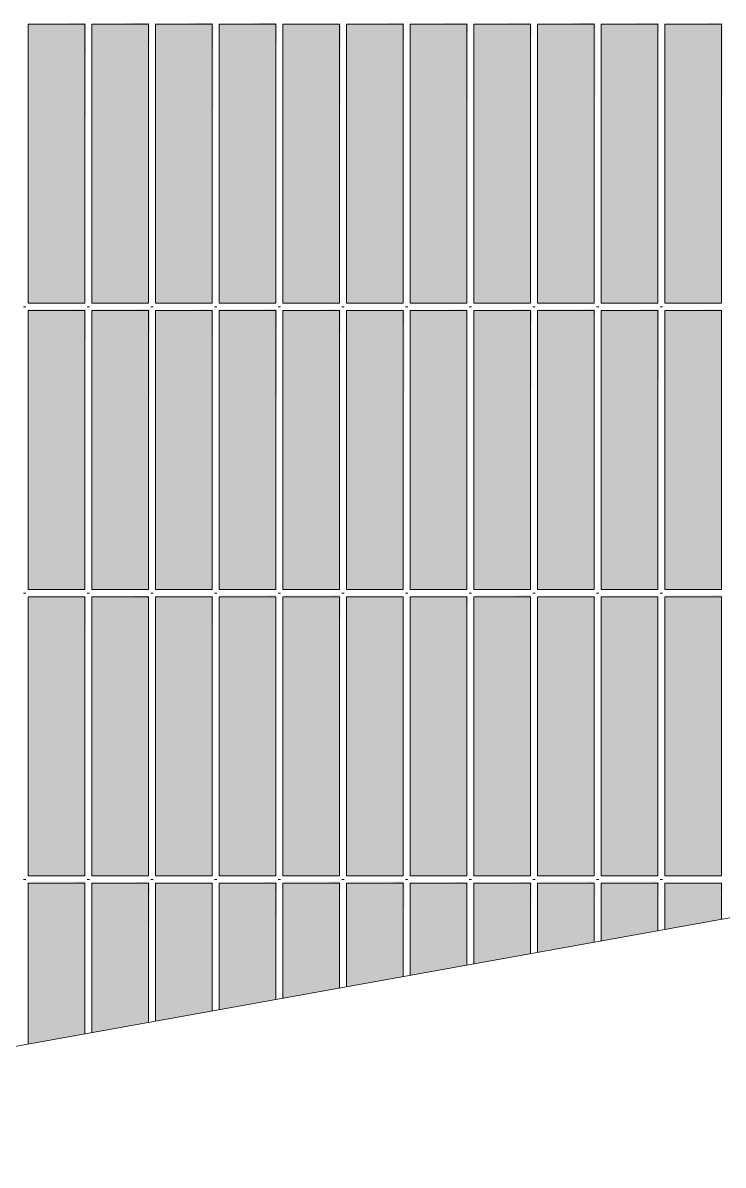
# Model space of a CAD drawing. Header units: metres. Extents: x -14 to 130, y -38 to 4.
# Drawn here: x 111.065 to 111.554, y -31.193 to -30.395 of the extents above; entities that cross this region are included whole.
import ezdxf

# ---------------------------------------------------------------- set-up
doc = ezdxf.new("R2010")
doc.units = ezdxf.units.M
doc.header["$MEASUREMENT"] = 0
for name, color, linetype in [('A-Ost_Ansicht Ost PP_2_110 Wand Aussen', 7, 'Continuous'), ('A-Ost_Ansicht Ost PP_2_140 Brüstung', 7, 'Continuous'), ('A-Ost_Ansicht Ost PP_2_717 Außen Ausstattung', 7, 'Continuous')]:
    doc.layers.add(name, color=color, linetype=linetype)

msp = doc.modelspace()

# ---------------------------------------------------------------- hatches: boundary and pattern name
at = {"layer": 'A-Ost_Ansicht Ost PP_2_140 Brüstung', "linetype": 'Continuous', "lineweight": 0, "true_color": 0x000000}
for points in [[(111.06873, -30.39623), (111.06873, -30.59123), (111.10819, -30.59123), (111.10819, -30.39623)], [(111.11319, -30.39623), (111.11319, -30.59123), (111.15266, -30.59123), (111.15266, -30.39623)], [(111.15766, -30.59123), (111.19712, -30.59123), (111.19712, -30.39623), (111.15766, -30.39623)], [(111.20212, -30.59123), (111.24159, -30.59123), (111.24159, -30.39623), (111.20212, -30.39623)], [(111.24659, -30.59123), (111.28605, -30.59123), (111.28605, -30.39623), (111.24659, -30.39623)], [(111.33052, -30.39623), (111.29105, -30.39623), (111.29105, -30.59123), (111.33052, -30.59123)], [(111.33552, -30.59123), (111.37498, -30.59123), (111.37498, -30.39623), (111.33552, -30.39623)], [(111.41944, -30.39623), (111.37998, -30.39623), (111.37998, -30.59123), (111.41944, -30.59123)], [(111.46391, -30.39623), (111.42444, -30.39623), (111.42444, -30.59123), (111.46391, -30.59123)], [(111.46891, -30.39623), (111.46891, -30.59123), (111.50837, -30.59123), (111.50837, -30.39623)], [(111.51337, -30.59123), (111.55284, -30.59123), (111.55284, -30.39623), (111.51337, -30.39623)], [(111.06873, -30.59623), (111.06873, -30.79123), (111.10819, -30.79123), (111.10819, -30.59623)], [(111.11319, -30.59623), (111.11319, -30.79123), (111.15266, -30.79123), (111.15266, -30.59623)], [(111.15766, -30.79123), (111.19712, -30.79123), (111.19712, -30.59623), (111.15766, -30.59623)], [(111.24159, -30.59623), (111.20212, -30.59623), (111.20212, -30.79123), (111.24159, -30.79123)], [(111.28605, -30.59623), (111.24659, -30.59623), (111.24659, -30.79123), (111.28605, -30.79123)], [(111.29105, -30.59623), (111.29105, -30.79123), (111.33052, -30.79123), (111.33052, -30.59623)], [(111.33552, -30.79123), (111.37498, -30.79123), (111.37498, -30.59623), (111.33552, -30.59623)], [(111.37998, -30.79123), (111.41944, -30.79123), (111.41944, -30.59623), (111.37998, -30.59623)], [(111.42444, -30.79123), (111.46391, -30.79123), (111.46391, -30.59623), (111.42444, -30.59623)], [(111.46891, -30.79123), (111.50837, -30.79123), (111.50837, -30.59623), (111.46891, -30.59623)], [(111.55284, -30.59623), (111.51337, -30.59623), (111.51337, -30.79123), (111.55284, -30.79123)], [(111.10819, -30.79623), (111.06873, -30.79623), (111.06873, -30.99123), (111.10819, -30.99123)], [(111.11319, -30.99123), (111.15266, -30.99123), (111.15266, -30.79623), (111.11319, -30.79623)], [(111.15766, -30.79623), (111.15766, -30.99123), (111.19712, -30.99123), (111.19712, -30.79623)], [(111.20212, -30.79623), (111.20212, -30.99123), (111.24159, -30.99123), (111.24159, -30.79623)], [(111.24659, -30.99123), (111.28605, -30.99123), (111.28605, -30.79623), (111.24659, -30.79623)], [(111.29105, -30.99123), (111.33052, -30.99123), (111.33052, -30.79623), (111.29105, -30.79623)], [(111.37498, -30.79623), (111.33552, -30.79623), (111.33552, -30.99123), (111.37498, -30.99123)], [(111.37998, -30.99123), (111.41944, -30.99123), (111.41944, -30.79623), (111.37998, -30.79623)], [(111.46391, -30.79623), (111.42444, -30.79623), (111.42444, -30.99123), (111.46391, -30.99123)], [(111.46891, -30.79623), (111.46891, -30.99123), (111.50837, -30.99123), (111.50837, -30.79623)], [(111.51337, -30.79623), (111.51337, -30.99123), (111.55284, -30.99123), (111.55284, -30.79623)], [(111.06873, -31.10867), (111.10819, -31.10157), (111.10819, -30.99623), (111.06873, -30.99623)], [(111.11319, -30.99623), (111.11319, -31.10067), (111.15266, -31.09357), (111.15266, -30.99623)], [(111.15766, -31.09267), (111.19712, -31.08556), (111.19712, -30.99623), (111.15766, -30.99623)], [(111.20212, -31.08466), (111.24159, -31.07756), (111.24159, -30.99623), (111.20212, -30.99623)], [(111.28605, -30.99623), (111.24659, -30.99623), (111.24659, -31.07666), (111.28605, -31.06955)], [(111.29105, -31.06865), (111.33052, -31.06155), (111.33052, -30.99623), (111.29105, -30.99623)], [(111.33552, -31.06065), (111.37498, -31.05355), (111.37498, -30.99623), (111.33552, -30.99623)], [(111.41944, -30.99623), (111.37998, -30.99623), (111.37998, -31.05265), (111.41944, -31.04554)], [(111.42444, -31.04464), (111.46391, -31.03754), (111.46391, -30.99623), (111.42444, -30.99623)], [(111.46891, -31.03664), (111.50837, -31.02954), (111.50837, -30.99623), (111.46891, -30.99623)], [(111.55284, -30.99623), (111.51337, -30.99623), (111.51337, -31.02864), (111.55284, -31.02153)]]:
    msp.add_hatch(color=18, dxfattribs=at).paths.add_polyline_path(points)
at = {"layer": 'A-Ost_Ansicht Ost PP_2_717 Außen Ausstattung', "linetype": 'Continuous', "lineweight": 0, "true_color": 0x000000}
for points in [[(111.10909, -30.39534), (111.06784, -30.39534), (111.10878, -30.39564)], [(111.06814, -30.39564), (111.10853, -30.39589)], [(111.10853, -30.39589), (111.06839, -30.39589), (111.10834, -30.39608)], [(111.10834, -30.39608), (111.06858, -30.39608), (111.10823, -30.39619)], [(111.10834, -30.39608), (111.10823, -30.59127)], [(111.10834, -30.39608), (111.10834, -30.59138), (111.10853, -30.39589)], [(111.10853, -30.39589), (111.10853, -30.59156), (111.10878, -30.39564)], [(111.10878, -30.39564), (111.10878, -30.59181), (111.10909, -30.39534)], [(111.15355, -30.39534), (111.1123, -30.39534), (111.15324, -30.39564)], [(111.15324, -30.39564), (111.11261, -30.39564), (111.15299, -30.39589)], [(111.15299, -30.39589), (111.11286, -30.39589), (111.15281, -30.39608)], [(111.11304, -30.39608), (111.1527, -30.39619)], [(111.1527, -30.39619), (111.1527, -30.59127), (111.15281, -30.39608)], [(111.15281, -30.39608), (111.15281, -30.59138), (111.15299, -30.39589)], [(111.15299, -30.39589), (111.15299, -30.59156), (111.15324, -30.39564)], [(111.15355, -30.39534), (111.15324, -30.59181)], [(111.19801, -30.39534), (111.15676, -30.39534), (111.19771, -30.39564)], [(111.19771, -30.39564), (111.15707, -30.39564), (111.19746, -30.39589)], [(111.15732, -30.39589), (111.19727, -30.39608)], [(111.19727, -30.39608), (111.15751, -30.39608), (111.19716, -30.39619)], [(111.19727, -30.39608), (111.19716, -30.59127)], [(111.19727, -30.39608), (111.19727, -30.59138), (111.19746, -30.39589)], [(111.19746, -30.39589), (111.19746, -30.59156), (111.19771, -30.39564)], [(111.19771, -30.39564), (111.19771, -30.59181), (111.19801, -30.39534)], [(111.24248, -30.39534), (111.20123, -30.39534), (111.24217, -30.39564)], [(111.24217, -30.39564), (111.20154, -30.39564), (111.24192, -30.39589)], [(111.24192, -30.39589), (111.20179, -30.39589), (111.24174, -30.39608)], [(111.20197, -30.39608), (111.24163, -30.39619)], [(111.24163, -30.39619), (111.24163, -30.59127), (111.24174, -30.39608)], [(111.24174, -30.39608), (111.24174, -30.59138), (111.24192, -30.39589)], [(111.24192, -30.39589), (111.24192, -30.59156), (111.24217, -30.39564)], [(111.24248, -30.39534), (111.24217, -30.59181)], [(111.24569, -30.39534), (111.28664, -30.39564)], [(111.246, -30.39564), (111.28639, -30.39589)], [(111.24625, -30.39589), (111.2862, -30.39608)], [(111.24644, -30.39608), (111.28609, -30.39619)], [(111.2862, -30.39608), (111.28609, -30.59127)], [(111.2862, -30.39608), (111.2862, -30.59138), (111.28639, -30.39589)], [(111.28639, -30.39589), (111.28639, -30.59156), (111.28664, -30.39564)], [(111.28664, -30.39564), (111.28664, -30.59181), (111.28694, -30.39534)], [(111.33141, -30.39534), (111.29016, -30.39534), (111.3311, -30.39564)], [(111.29047, -30.39564), (111.33085, -30.39589)], [(111.33085, -30.39589), (111.29072, -30.39589), (111.33067, -30.39608)], [(111.2909, -30.39608), (111.33055, -30.39619)], [(111.33055, -30.39619), (111.33055, -30.59127), (111.33067, -30.39608)], [(111.33067, -30.39608), (111.33067, -30.59138), (111.33085, -30.39589)], [(111.33085, -30.39589), (111.33085, -30.59156), (111.3311, -30.39564)], [(111.33141, -30.39534), (111.3311, -30.59181)], [(111.33462, -30.39534), (111.37556, -30.39564)], [(111.37556, -30.39564), (111.33493, -30.39564), (111.37531, -30.39589)], [(111.33518, -30.39589), (111.37513, -30.39608)], [(111.33536, -30.39608), (111.37502, -30.39619)], [(111.37513, -30.39608), (111.37502, -30.59127)], [(111.37513, -30.39608), (111.37513, -30.59138), (111.37531, -30.39589)], [(111.37531, -30.39589), (111.37531, -30.59156), (111.37556, -30.39564)], [(111.37556, -30.39564), (111.37556, -30.59181), (111.37587, -30.39534)], [(111.37909, -30.39534), (111.42003, -30.39564)], [(111.42003, -30.39564), (111.37939, -30.39564), (111.41978, -30.39589)], [(111.41978, -30.39589), (111.37964, -30.39589), (111.41959, -30.39608)], [(111.41959, -30.39608), (111.37983, -30.39608), (111.41948, -30.39619)], [(111.41948, -30.39619), (111.41948, -30.59127), (111.41959, -30.39608)], [(111.41959, -30.39608), (111.41959, -30.59138), (111.41978, -30.39589)], [(111.41978, -30.39589), (111.41978, -30.59156), (111.42003, -30.39564)], [(111.42034, -30.39534), (111.42003, -30.59181)], [(111.4648, -30.39534), (111.42355, -30.39534), (111.46449, -30.39564)], [(111.46449, -30.39564), (111.42386, -30.39564), (111.46424, -30.39589)], [(111.46424, -30.39589), (111.42411, -30.39589), (111.46406, -30.39608)], [(111.42429, -30.39608), (111.46395, -30.39619)], [(111.46406, -30.39608), (111.46395, -30.59127)], [(111.46406, -30.39608), (111.46406, -30.59138), (111.46424, -30.39589)], [(111.46424, -30.39589), (111.46424, -30.59156), (111.46449, -30.39564)], [(111.46449, -30.39564), (111.46449, -30.59181), (111.4648, -30.39534)], [(111.46801, -30.39534), (111.50896, -30.39564)], [(111.50896, -30.39564), (111.46832, -30.39564), (111.50871, -30.39589)], [(111.46857, -30.39589), (111.50852, -30.39608)], [(111.50852, -30.39608), (111.46876, -30.39608), (111.50841, -30.39619)], [(111.50841, -30.39619), (111.50841, -30.59127), (111.50852, -30.39608)], [(111.50852, -30.39608), (111.50852, -30.59138), (111.50871, -30.39589)], [(111.50871, -30.39589), (111.50871, -30.59156), (111.50896, -30.39564)], [(111.50926, -30.39534), (111.50896, -30.59181)], [(111.55373, -30.39534), (111.51248, -30.39534), (111.55342, -30.39564)], [(111.51279, -30.39564), (111.55317, -30.39589)], [(111.51304, -30.39589), (111.55299, -30.39608)], [(111.55299, -30.39608), (111.51322, -30.39608), (111.55288, -30.39619)], [(111.55299, -30.39608), (111.55288, -30.59127)], [(111.55299, -30.39608), (111.55299, -30.59138), (111.55317, -30.39589)], [(111.55317, -30.39589), (111.55317, -30.59156), (111.55342, -30.39564)], [(111.55342, -30.39564), (111.55342, -30.59181), (111.55373, -30.39534)], [(111.10909, -30.59534), (111.06784, -30.59534), (111.10878, -30.59564)], [(111.06814, -30.59564), (111.10853, -30.59589)], [(111.06839, -30.59589), (111.10834, -30.59608)], [(111.10834, -30.59608), (111.06858, -30.59608), (111.10823, -30.59619)], [(111.10823, -30.59619), (111.10823, -30.79127), (111.10834, -30.59608)], [(111.10834, -30.59608), (111.10834, -30.79138), (111.10853, -30.59589)], [(111.10853, -30.59589), (111.10853, -30.79156), (111.10878, -30.59564)], [(111.10909, -30.59534), (111.10878, -30.79181)], [(111.15355, -30.59534), (111.1123, -30.59534), (111.15324, -30.59564)], [(111.11261, -30.59564), (111.15299, -30.59589)], [(111.15299, -30.59589), (111.11286, -30.59589), (111.15281, -30.59608)], [(111.15281, -30.59608), (111.11304, -30.59608), (111.1527, -30.59619)], [(111.15281, -30.59608), (111.1527, -30.79127)], [(111.15281, -30.59608), (111.15281, -30.79138), (111.15299, -30.59589)], [(111.15299, -30.59589), (111.15299, -30.79156), (111.15324, -30.59564)], [(111.15324, -30.59564), (111.15324, -30.79181), (111.15355, -30.59534)], [(111.15676, -30.59534), (111.19771, -30.59564)], [(111.19771, -30.59564), (111.15707, -30.59564), (111.19746, -30.59589)], [(111.19746, -30.59589), (111.15732, -30.59589), (111.19727, -30.59608)], [(111.19727, -30.59608), (111.15751, -30.59608), (111.19716, -30.59619)], [(111.19716, -30.59619), (111.19716, -30.79127), (111.19727, -30.59608)], [(111.19727, -30.59608), (111.19727, -30.79138), (111.19746, -30.59589)], [(111.19746, -30.59589), (111.19746, -30.79156), (111.19771, -30.59564)], [(111.19801, -30.59534), (111.19771, -30.79181)], [(111.24248, -30.59534), (111.20123, -30.59534), (111.24217, -30.59564)], [(111.20154, -30.59564), (111.24192, -30.59589)], [(111.20179, -30.59589), (111.24174, -30.59608)], [(111.20197, -30.59608), (111.24163, -30.59619)], [(111.24174, -30.59608), (111.24163, -30.79127)], [(111.24174, -30.59608), (111.24174, -30.79138), (111.24192, -30.59589)], [(111.24192, -30.59589), (111.24192, -30.79156), (111.24217, -30.59564)], [(111.24217, -30.59564), (111.24217, -30.79181), (111.24248, -30.59534)], [(111.24569, -30.59534), (111.28664, -30.59564)], [(111.28664, -30.59564), (111.246, -30.59564), (111.28639, -30.59589)], [(111.28639, -30.59589), (111.24625, -30.59589), (111.2862, -30.59608)], [(111.24644, -30.59608), (111.28609, -30.59619)], [(111.28609, -30.59619), (111.28609, -30.79127), (111.2862, -30.59608)], [(111.2862, -30.59608), (111.2862, -30.79138), (111.28639, -30.59589)], [(111.28639, -30.59589), (111.28639, -30.79156), (111.28664, -30.59564)], [(111.28694, -30.59534), (111.28664, -30.79181)], [(111.29016, -30.59534), (111.3311, -30.59564)], [(111.29047, -30.59564), (111.33085, -30.59589)], [(111.33085, -30.59589), (111.29072, -30.59589), (111.33067, -30.59608)], [(111.33067, -30.59608), (111.2909, -30.59608), (111.33055, -30.59619)], [(111.33067, -30.59608), (111.33055, -30.79127)], [(111.33067, -30.59608), (111.33067, -30.79138), (111.33085, -30.59589)], [(111.33085, -30.59589), (111.33085, -30.79156), (111.3311, -30.59564)], [(111.3311, -30.59564), (111.3311, -30.79181), (111.33141, -30.59534)], [(111.33462, -30.59534), (111.37556, -30.59564)], [(111.37556, -30.59564), (111.33493, -30.59564), (111.37531, -30.59589)], [(111.33518, -30.59589), (111.37513, -30.59608)], [(111.33536, -30.59608), (111.37502, -30.59619)], [(111.37502, -30.59619), (111.37502, -30.79127), (111.37513, -30.59608)], [(111.37513, -30.59608), (111.37513, -30.79138), (111.37531, -30.59589)], [(111.37531, -30.59589), (111.37531, -30.79156), (111.37556, -30.59564)], [(111.37587, -30.59534), (111.37556, -30.79181)], [(111.37909, -30.59534), (111.42003, -30.59564)], [(111.42003, -30.59564), (111.37939, -30.59564), (111.41978, -30.59589)], [(111.41978, -30.59589), (111.37964, -30.59589), (111.41959, -30.59608)], [(111.37983, -30.59608), (111.41948, -30.59619)], [(111.41959, -30.59608), (111.41948, -30.79127)], [(111.41959, -30.59608), (111.41959, -30.79138), (111.41978, -30.59589)], [(111.41978, -30.59589), (111.41978, -30.79156), (111.42003, -30.59564)], [(111.42003, -30.59564), (111.42003, -30.79181), (111.42034, -30.59534)], [(111.4648, -30.59534), (111.42355, -30.59534), (111.46449, -30.59564)], [(111.42386, -30.59564), (111.46424, -30.59589)], [(111.42411, -30.59589), (111.46406, -30.59608)], [(111.46406, -30.59608), (111.42429, -30.59608), (111.46395, -30.59619)], [(111.46395, -30.59619), (111.46395, -30.79127), (111.46406, -30.59608)], [(111.46406, -30.59608), (111.46406, -30.79138), (111.46424, -30.59589)], [(111.46424, -30.59589), (111.46424, -30.79156), (111.46449, -30.59564)], [(111.4648, -30.59534), (111.46449, -30.79181)], [(111.46801, -30.59534), (111.50896, -30.59564)], [(111.50896, -30.59564), (111.46832, -30.59564), (111.50871, -30.59589)], [(111.50871, -30.59589), (111.46857, -30.59589), (111.50852, -30.59608)], [(111.50852, -30.59608), (111.46876, -30.59608), (111.50841, -30.59619)], [(111.50852, -30.59608), (111.50841, -30.79127)], [(111.50852, -30.59608), (111.50852, -30.79138), (111.50871, -30.59589)], [(111.50871, -30.59589), (111.50871, -30.79156), (111.50896, -30.59564)], [(111.50896, -30.59564), (111.50896, -30.79181), (111.50926, -30.59534)], [(111.51248, -30.59534), (111.55342, -30.59564)], [(111.55342, -30.59564), (111.51279, -30.59564), (111.55317, -30.59589)], [(111.51304, -30.59589), (111.55299, -30.59608)], [(111.51322, -30.59608), (111.55288, -30.59619)], [(111.55288, -30.59619), (111.55288, -30.79127), (111.55299, -30.59608)], [(111.55299, -30.59608), (111.55299, -30.79138), (111.55317, -30.59589)], [(111.55317, -30.59589), (111.55317, -30.79156), (111.55342, -30.59564)], [(111.55373, -30.59534), (111.55342, -30.79181)], [(111.06784, -30.79534), (111.10878, -30.79564)], [(111.06814, -30.79564), (111.10853, -30.79589)], [(111.10853, -30.79589), (111.06839, -30.79589), (111.10834, -30.79608)], [(111.06858, -30.79608), (111.10823, -30.79619)], [(111.10834, -30.79608), (111.10823, -30.99127)], [(111.10834, -30.79608), (111.10834, -30.99138), (111.10853, -30.79589)], [(111.10853, -30.79589), (111.10853, -30.99156), (111.10878, -30.79564)], [(111.10878, -30.99181), (111.10909, -30.79534)], [(111.1123, -30.79534), (111.15324, -30.79564)], [(111.15324, -30.79564), (111.11261, -30.79564), (111.15299, -30.79589)], [(111.15299, -30.79589), (111.11286, -30.79589), (111.15281, -30.79608)], [(111.11304, -30.79608), (111.1527, -30.79619)], [(111.1527, -30.79619), (111.1527, -30.99127), (111.15281, -30.79608)], [(111.15281, -30.79608), (111.15281, -30.99138), (111.15299, -30.79589)], [(111.15324, -30.79564), (111.15299, -30.99156)], [(111.15355, -30.79534), (111.15324, -30.99181)], [(111.15676, -30.79534), (111.19771, -30.79564)], [(111.15707, -30.79564), (111.19746, -30.79589)], [(111.19746, -30.79589), (111.15732, -30.79589), (111.19727, -30.79608)], [(111.15751, -30.79608), (111.19716, -30.79619)], [(111.19727, -30.79608), (111.19716, -30.99127)], [(111.19727, -30.79608), (111.19727, -30.99138), (111.19746, -30.79589)], [(111.19746, -30.79589), (111.19746, -30.99156), (111.19771, -30.79564)], [(111.19771, -30.99181), (111.19801, -30.79534)], [(111.24248, -30.79534), (111.20123, -30.79534), (111.24217, -30.79564)], [(111.20154, -30.79564), (111.24192, -30.79589)], [(111.24192, -30.79589), (111.20179, -30.79589), (111.24174, -30.79608)], [(111.24174, -30.79608), (111.20197, -30.79608), (111.24163, -30.79619)], [(111.24163, -30.79619), (111.24163, -30.99127), (111.24174, -30.79608)], [(111.24174, -30.79608), (111.24174, -30.99138), (111.24192, -30.79589)], [(111.24217, -30.79564), (111.24192, -30.99156)], [(111.24248, -30.79534), (111.24217, -30.99181)], [(111.28694, -30.79534), (111.24569, -30.79534), (111.28664, -30.79564)], [(111.246, -30.79564), (111.28639, -30.79589)], [(111.28639, -30.79589), (111.24625, -30.79589), (111.2862, -30.79608)], [(111.24644, -30.79608), (111.28609, -30.79619)], [(111.2862, -30.79608), (111.28609, -30.99127)], [(111.2862, -30.79608), (111.2862, -30.99138), (111.28639, -30.79589)], [(111.28639, -30.79589), (111.28639, -30.99156), (111.28664, -30.79564)], [(111.28664, -30.99181), (111.28694, -30.79534)], [(111.29016, -30.79534), (111.3311, -30.79564)], [(111.29047, -30.79564), (111.33085, -30.79589)], [(111.33085, -30.79589), (111.29072, -30.79589), (111.33067, -30.79608)], [(111.33067, -30.79608), (111.2909, -30.79608), (111.33055, -30.79619)], [(111.33055, -30.79619), (111.33055, -30.99127), (111.33067, -30.79608)], [(111.33067, -30.79608), (111.33067, -30.99138), (111.33085, -30.79589)], [(111.3311, -30.79564), (111.33085, -30.99156)], [(111.33141, -30.79534), (111.3311, -30.99181)], [(111.33462, -30.79534), (111.37556, -30.79564)], [(111.33493, -30.79564), (111.37531, -30.79589)], [(111.33518, -30.79589), (111.37513, -30.79608)], [(111.37513, -30.79608), (111.33536, -30.79608), (111.37502, -30.79619)], [(111.37513, -30.79608), (111.37502, -30.99127)], [(111.37513, -30.79608), (111.37513, -30.99138), (111.37531, -30.79589)], [(111.37531, -30.79589), (111.37531, -30.99156), (111.37556, -30.79564)], [(111.37556, -30.99181), (111.37587, -30.79534)], [(111.42034, -30.79534), (111.37909, -30.79534), (111.42003, -30.79564)], [(111.42003, -30.79564), (111.37939, -30.79564), (111.41978, -30.79589)], [(111.37964, -30.79589), (111.41959, -30.79608)], [(111.37983, -30.79608), (111.41948, -30.79619)], [(111.41948, -30.79619), (111.41948, -30.99127), (111.41959, -30.79608)], [(111.41959, -30.79608), (111.41959, -30.99138), (111.41978, -30.79589)], [(111.42003, -30.79564), (111.41978, -30.99156)], [(111.42034, -30.79534), (111.42003, -30.99181)], [(111.42355, -30.79534), (111.46449, -30.79564)], [(111.42386, -30.79564), (111.46424, -30.79589)], [(111.46424, -30.79589), (111.42411, -30.79589), (111.46406, -30.79608)], [(111.42429, -30.79608), (111.46395, -30.79619)], [(111.46406, -30.79608), (111.46395, -30.99127)], [(111.46406, -30.79608), (111.46406, -30.99138), (111.46424, -30.79589)], [(111.46424, -30.79589), (111.46424, -30.99156), (111.46449, -30.79564)], [(111.46449, -30.99181), (111.4648, -30.79534)], [(111.46801, -30.79534), (111.50896, -30.79564)], [(111.46832, -30.79564), (111.50871, -30.79589)], [(111.50871, -30.79589), (111.46857, -30.79589), (111.50852, -30.79608)], [(111.50852, -30.79608), (111.46876, -30.79608), (111.50841, -30.79619)], [(111.50841, -30.79619), (111.50841, -30.99127), (111.50852, -30.79608)], [(111.50852, -30.79608), (111.50852, -30.99138), (111.50871, -30.79589)], [(111.50896, -30.79564), (111.50871, -30.99156)], [(111.50926, -30.79534), (111.50896, -30.99181)], [(111.55373, -30.79534), (111.51248, -30.79534), (111.55342, -30.79564)], [(111.51279, -30.79564), (111.55317, -30.79589)], [(111.51304, -30.79589), (111.55299, -30.79608)], [(111.55299, -30.79608), (111.51322, -30.79608), (111.55288, -30.79619)], [(111.55299, -30.79608), (111.55288, -30.99127)], [(111.55299, -30.79608), (111.55299, -30.99138), (111.55317, -30.79589)], [(111.55317, -30.79589), (111.55317, -30.99156), (111.55342, -30.79564)], [(111.55342, -30.99181), (111.55373, -30.79534)], [(111.10909, -30.99534), (111.06784, -30.99534), (111.10878, -30.99564)], [(111.10878, -30.99564), (111.06814, -30.99564), (111.10853, -30.99589)], [(111.10853, -30.99589), (111.06839, -30.99589), (111.10834, -30.99608)], [(111.06858, -30.99608), (111.10823, -30.99619)], [(111.10823, -30.99619), (111.10823, -31.10156), (111.10834, -30.99608)], [(111.10853, -30.99589), (111.10834, -31.10154)], [(111.10878, -30.99564), (111.10853, -31.10151)], [(111.10909, -30.99534), (111.10878, -31.10146)], [(111.1123, -30.99534), (111.15324, -30.99564)], [(111.15324, -30.99564), (111.11261, -30.99564), (111.15299, -30.99589)], [(111.11286, -30.99589), (111.15281, -30.99608)], [(111.11304, -30.99608), (111.1527, -30.99619)], [(111.1527, -30.99619), (111.1527, -31.09356), (111.15281, -30.99608)], [(111.15281, -30.99608), (111.15281, -31.09354), (111.15299, -30.99589)], [(111.15299, -30.99589), (111.15299, -31.0935), (111.15324, -30.99564)], [(111.15324, -30.99564), (111.15324, -31.09346), (111.15355, -30.99534)], [(111.15676, -30.99534), (111.19771, -30.99564)], [(111.15707, -30.99564), (111.19746, -30.99589)], [(111.15732, -30.99589), (111.19727, -30.99608)], [(111.19727, -30.99608), (111.15751, -30.99608), (111.19716, -30.99619)], [(111.19716, -30.99619), (111.19716, -31.08555), (111.19727, -30.99608)], [(111.19746, -30.99589), (111.19727, -31.08553)], [(111.19746, -31.0855), (111.19771, -30.99564)], [(111.19801, -30.99534), (111.19771, -31.08546)], [(111.20123, -30.99534), (111.24217, -30.99564)], [(111.24217, -30.99564), (111.20154, -30.99564), (111.24192, -30.99589)], [(111.24192, -30.99589), (111.20179, -30.99589), (111.24174, -30.99608)], [(111.20197, -30.99608), (111.24163, -30.99619)], [(111.24163, -30.99619), (111.24163, -31.07755), (111.24174, -30.99608)], [(111.24174, -30.99608), (111.24174, -31.07753), (111.24192, -30.99589)], [(111.24192, -30.99589), (111.24192, -31.0775), (111.24217, -30.99564)], [(111.24217, -30.99564), (111.24217, -31.07745), (111.24248, -30.99534)], [(111.28694, -30.99534), (111.24569, -30.99534), (111.28664, -30.99564)], [(111.28664, -30.99564), (111.246, -30.99564), (111.28639, -30.99589)], [(111.28639, -30.99589), (111.24625, -30.99589), (111.2862, -30.99608)], [(111.24644, -30.99608), (111.28609, -30.99619)], [(111.28609, -30.99619), (111.28609, -31.06955), (111.2862, -30.99608)], [(111.28639, -30.99589), (111.2862, -31.06953)], [(111.28639, -30.99589), (111.28639, -31.06949), (111.28664, -30.99564)], [(111.28694, -30.99534), (111.28664, -31.06945)], [(111.33141, -30.99534), (111.29016, -30.99534), (111.3311, -30.99564)], [(111.3311, -30.99564), (111.29047, -30.99564), (111.33085, -30.99589)], [(111.33085, -30.99589), (111.29072, -30.99589), (111.33067, -30.99608)], [(111.2909, -30.99608), (111.33055, -30.99619)], [(111.33067, -30.99608), (111.33055, -31.06154)], [(111.33067, -30.99608), (111.33067, -31.06152), (111.33085, -30.99589)], [(111.33085, -30.99589), (111.33085, -31.06149), (111.3311, -30.99564)], [(111.3311, -30.99564), (111.3311, -31.06145), (111.33141, -30.99534)], [(111.33462, -30.99534), (111.37556, -30.99564)], [(111.37556, -30.99564), (111.33493, -30.99564), (111.37531, -30.99589)], [(111.33518, -30.99589), (111.37513, -30.99608)], [(111.37513, -30.99608), (111.33536, -30.99608), (111.37502, -30.99619)], [(111.37502, -30.99619), (111.37502, -31.05354), (111.37513, -30.99608)], [(111.37513, -30.99608), (111.37513, -31.05352), (111.37531, -30.99589)], [(111.37531, -30.99589), (111.37531, -31.05349), (111.37556, -30.99564)], [(111.37587, -30.99534), (111.37556, -31.05344)], [(111.37909, -30.99534), (111.42003, -30.99564)], [(111.42003, -30.99564), (111.37939, -30.99564), (111.41978, -30.99589)], [(111.41978, -30.99589), (111.37964, -30.99589), (111.41959, -30.99608)], [(111.41959, -30.99608), (111.37983, -30.99608), (111.41948, -30.99619)], [(111.41959, -30.99608), (111.41948, -31.04554)], [(111.41959, -30.99608), (111.41959, -31.04552), (111.41978, -30.99589)], [(111.41978, -30.99589), (111.41978, -31.04548), (111.42003, -30.99564)], [(111.42003, -30.99564), (111.42003, -31.04544), (111.42034, -30.99534)], [(111.4648, -30.99534), (111.42355, -30.99534), (111.46449, -30.99564)], [(111.42386, -30.99564), (111.46424, -30.99589)], [(111.46424, -30.99589), (111.42411, -30.99589), (111.46406, -30.99608)], [(111.46406, -30.99608), (111.42429, -30.99608), (111.46395, -30.99619)], [(111.46395, -30.99619), (111.46395, -31.03753), (111.46406, -30.99608)], [(111.46406, -30.99608), (111.46406, -31.03751), (111.46424, -30.99589)], [(111.46424, -31.03748), (111.46449, -30.99564)], [(111.46449, -30.99564), (111.46449, -31.03743), (111.4648, -30.99534)], [(111.50926, -30.99534), (111.46801, -30.99534), (111.50896, -30.99564)], [(111.46832, -30.99564), (111.50871, -30.99589)], [(111.46857, -30.99589), (111.50852, -30.99608)], [(111.50852, -30.99608), (111.46876, -30.99608), (111.50841, -30.99619)], [(111.50841, -30.99619), (111.50841, -31.02953), (111.50852, -30.99608)], [(111.50852, -30.99608), (111.50852, -31.02951), (111.50871, -30.99589)], [(111.50871, -30.99589), (111.50871, -31.02948), (111.50896, -30.99564)], [(111.50896, -30.99564), (111.50896, -31.02943), (111.50926, -30.99534)], [(111.51248, -30.99534), (111.55342, -30.99564)], [(111.51279, -30.99564), (111.55317, -30.99589)], [(111.51304, -30.99589), (111.55299, -30.99608)], [(111.51322, -30.99608), (111.55288, -30.99619)], [(111.55288, -30.99619), (111.55288, -31.02153), (111.55299, -30.99608)], [(111.55299, -31.02151), (111.55317, -30.99589)], [(111.55342, -30.99564), (111.55317, -31.02147)], [(111.55342, -30.99564), (111.55342, -31.02143), (111.55373, -30.99534)]]:
    msp.add_hatch(color=18, dxfattribs=at).paths.add_polyline_path(points)

# ---------------------------------------------------------------- linework, layer by layer
at = {"layer": 'A-Ost_Ansicht Ost PP_2_110 Wand Aussen', "color": 7, "linetype": 'Continuous', "lineweight": 18, "ltscale": 1000}
msp.add_line((111.6434, -31.00523), (107.49202, -31.75248), dxfattribs=at)
at = {"layer": 'A-Ost_Ansicht Ost PP_2_717 Außen Ausstattung', "color": 7, "linetype": 'Continuous', "lineweight": 13, "ltscale": 1000}
for p, q in [((111.06873, -30.39623), (111.10819, -30.39623)), ((111.06873, -30.59123), (111.06873, -30.39623)), ((111.10819, -30.59123), (111.10819, -30.39623)), ((111.11319, -30.39623), (111.15266, -30.39623)), ((111.11319, -30.59123), (111.11319, -30.39623)), ((111.15266, -30.59123), (111.15266, -30.39623)), ((111.15766, -30.39623), (111.19712, -30.39623)), ((111.15766, -30.59123), (111.15766, -30.39623)), ((111.19712, -30.59123), (111.19712, -30.39623)), ((111.20212, -30.39623), (111.24159, -30.39623)), ((111.20212, -30.59123), (111.20212, -30.39623)), ((111.24159, -30.59123), (111.24159, -30.39623)), ((111.24659, -30.39623), (111.28605, -30.39623)), ((111.24659, -30.59123), (111.24659, -30.39623)), ((111.28605, -30.59123), (111.28605, -30.39623)), ((111.29105, -30.39623), (111.33052, -30.39623)), ((111.29105, -30.59123), (111.29105, -30.39623)), ((111.33052, -30.59123), (111.33052, -30.39623)), ((111.33552, -30.39623), (111.37498, -30.39623)), ((111.33552, -30.59123), (111.33552, -30.39623)), ((111.37498, -30.59123), (111.37498, -30.39623)), ((111.37998, -30.39623), (111.41944, -30.39623)), ((111.37998, -30.59123), (111.37998, -30.39623)), ((111.41944, -30.59123), (111.41944, -30.39623)), ((111.42444, -30.39623), (111.46391, -30.39623)), ((111.42444, -30.59123), (111.42444, -30.39623)), ((111.46391, -30.59123), (111.46391, -30.39623)), ((111.46891, -30.39623), (111.50837, -30.39623)), ((111.46891, -30.59123), (111.46891, -30.39623)), ((111.50837, -30.59123), (111.50837, -30.39623)), ((111.51337, -30.39623), (111.55284, -30.39623)), ((111.51337, -30.59123), (111.51337, -30.39623)), ((111.55284, -30.59123), (111.55284, -30.39623)), ((111.06873, -30.59123), (111.1082, -30.59123)), ((111.11319, -30.59123), (111.15266, -30.59123)), ((111.15766, -30.59123), (111.19712, -30.59123)), ((111.20212, -30.59123), (111.24159, -30.59123)), ((111.24659, -30.59123), (111.28605, -30.59123)), ((111.29105, -30.59123), (111.33052, -30.59123)), ((111.33552, -30.59123), (111.37498, -30.59123)), ((111.37998, -30.59123), (111.41945, -30.59123)), ((111.42444, -30.59123), (111.46391, -30.59123)), ((111.46891, -30.59123), (111.50837, -30.59123)), ((111.51337, -30.59123), (111.55284, -30.59123)), ((111.06537, -30.59373), (111.06579, -30.59373)), ((111.06579, -30.59373), (111.06623, -30.59373)), ((111.06623, -30.59373), (111.06666, -30.59373)), ((111.06666, -30.59373), (111.06708, -30.59373)), ((111.06873, -30.59623), (111.10819, -30.59623)), ((111.06873, -30.79123), (111.06873, -30.59623)), ((111.10819, -30.79123), (111.10819, -30.59623)), ((111.10984, -30.59373), (111.11026, -30.59373)), ((111.11026, -30.59373), (111.11069, -30.59373)), ((111.11069, -30.59373), (111.11113, -30.59373)), ((111.11113, -30.59373), (111.11155, -30.59373)), ((111.11319, -30.59623), (111.15266, -30.59623)), ((111.11319, -30.79123), (111.11319, -30.59623)), ((111.15266, -30.79123), (111.15266, -30.59623)), ((111.1543, -30.59373), (111.15472, -30.59373)), ((111.15472, -30.59373), (111.15516, -30.59373)), ((111.15516, -30.59373), (111.15559, -30.59373)), ((111.15559, -30.59373), (111.15601, -30.59373)), ((111.15766, -30.59623), (111.19712, -30.59623)), ((111.15766, -30.79123), (111.15766, -30.59623)), ((111.19712, -30.79123), (111.19712, -30.59623)), ((111.19877, -30.59373), (111.19919, -30.59373)), ((111.19919, -30.59373), (111.19962, -30.59373)), ((111.19962, -30.59373), (111.20006, -30.59373)), ((111.20006, -30.59373), (111.20048, -30.59373)), ((111.20212, -30.59623), (111.24159, -30.59623)), ((111.20212, -30.79123), (111.20212, -30.59623)), ((111.24159, -30.79123), (111.24159, -30.59623)), ((111.24323, -30.59373), (111.24365, -30.59373)), ((111.24365, -30.59373), (111.24409, -30.59373)), ((111.24409, -30.59373), (111.24452, -30.59373)), ((111.24452, -30.59373), (111.24494, -30.59373)), ((111.24659, -30.59623), (111.28605, -30.59623)), ((111.24659, -30.79123), (111.24659, -30.59623)), ((111.28605, -30.79123), (111.28605, -30.59623)), ((111.28769, -30.59373), (111.28812, -30.59373)), ((111.28812, -30.59373), (111.28855, -30.59373)), ((111.28855, -30.59373), (111.28898, -30.59373)), ((111.28898, -30.59373), (111.2894, -30.59373)), ((111.29105, -30.59623), (111.33052, -30.59623)), ((111.29105, -30.79123), (111.29105, -30.59623)), ((111.33052, -30.79123), (111.33052, -30.59623)), ((111.33216, -30.59373), (111.33258, -30.59373)), ((111.33258, -30.59373), (111.33301, -30.59373)), ((111.33301, -30.59373), (111.33345, -30.59373)), ((111.33345, -30.59373), (111.33387, -30.59373)), ((111.33552, -30.59623), (111.37498, -30.59623)), ((111.33552, -30.79123), (111.33552, -30.59623)), ((111.37498, -30.79123), (111.37498, -30.59623)), ((111.37662, -30.59373), (111.37704, -30.59373)), ((111.37704, -30.59373), (111.37748, -30.59373)), ((111.37748, -30.59373), (111.37791, -30.59373)), ((111.37791, -30.59373), (111.37833, -30.59373)), ((111.37998, -30.59623), (111.41944, -30.59623)), ((111.37998, -30.79123), (111.37998, -30.59623)), ((111.41944, -30.79123), (111.41944, -30.59623)), ((111.42109, -30.59373), (111.42151, -30.59373)), ((111.42151, -30.59373), (111.42194, -30.59373)), ((111.42194, -30.59373), (111.42238, -30.59373)), ((111.42238, -30.59373), (111.4228, -30.59373)), ((111.42444, -30.59623), (111.46391, -30.59623)), ((111.42444, -30.79123), (111.42444, -30.59623)), ((111.46391, -30.79123), (111.46391, -30.59623)), ((111.46555, -30.59373), (111.46597, -30.59373)), ((111.46597, -30.59373), (111.46641, -30.59373)), ((111.46641, -30.59373), (111.46684, -30.59373)), ((111.46684, -30.59373), (111.46726, -30.59373)), ((111.46891, -30.59623), (111.50837, -30.59623)), ((111.46891, -30.79123), (111.46891, -30.59623)), ((111.50837, -30.79123), (111.50837, -30.59623)), ((111.51002, -30.59373), (111.51044, -30.59373)), ((111.51044, -30.59373), (111.51087, -30.59373)), ((111.51087, -30.59373), (111.51131, -30.59373)), ((111.51131, -30.59373), (111.51173, -30.59373)), ((111.51337, -30.59623), (111.55284, -30.59623)), ((111.51337, -30.79123), (111.51337, -30.59623)), ((111.55284, -30.79123), (111.55284, -30.59623)), ((111.06873, -30.79123), (111.1082, -30.79123)), ((111.11319, -30.79123), (111.15266, -30.79123)), ((111.15766, -30.79123), (111.19712, -30.79123)), ((111.20212, -30.79123), (111.24159, -30.79123)), ((111.24659, -30.79123), (111.28605, -30.79123)), ((111.29105, -30.79123), (111.33052, -30.79123)), ((111.33552, -30.79123), (111.37498, -30.79123)), ((111.37998, -30.79123), (111.41945, -30.79123)), ((111.42444, -30.79123), (111.46391, -30.79123)), ((111.46891, -30.79123), (111.50837, -30.79123)), ((111.51337, -30.79123), (111.55284, -30.79123)), ((111.06537, -30.79373), (111.06579, -30.79373)), ((111.06579, -30.79373), (111.06623, -30.79373)), ((111.06623, -30.79373), (111.06666, -30.79373)), ((111.06666, -30.79373), (111.06708, -30.79373)), ((111.06873, -30.79623), (111.10819, -30.79623)), ((111.06873, -30.99123), (111.06873, -30.79623)), ((111.10819, -30.99123), (111.10819, -30.79623)), ((111.10984, -30.79373), (111.11026, -30.79373)), ((111.11026, -30.79373), (111.11069, -30.79373)), ((111.11069, -30.79373), (111.11113, -30.79373)), ((111.11113, -30.79373), (111.11155, -30.79373)), ((111.11319, -30.79623), (111.15266, -30.79623)), ((111.11319, -30.99123), (111.11319, -30.79623)), ((111.15266, -30.99123), (111.15266, -30.79623)), ((111.1543, -30.79373), (111.15472, -30.79373)), ((111.15472, -30.79373), (111.15516, -30.79373)), ((111.15516, -30.79373), (111.15559, -30.79373)), ((111.15559, -30.79373), (111.15601, -30.79373)), ((111.15766, -30.79623), (111.19712, -30.79623)), ((111.15766, -30.99123), (111.15766, -30.79623)), ((111.19712, -30.99123), (111.19712, -30.79623)), ((111.19877, -30.79373), (111.19919, -30.79373)), ((111.19919, -30.79373), (111.19962, -30.79373)), ((111.19962, -30.79373), (111.20006, -30.79373)), ((111.20006, -30.79373), (111.20048, -30.79373)), ((111.20212, -30.79623), (111.24159, -30.79623)), ((111.20212, -30.99123), (111.20212, -30.79623)), ((111.24159, -30.99123), (111.24159, -30.79623)), ((111.24323, -30.79373), (111.24365, -30.79373)), ((111.24365, -30.79373), (111.24409, -30.79373)), ((111.24409, -30.79373), (111.24452, -30.79373)), ((111.24452, -30.79373), (111.24494, -30.79373)), ((111.24659, -30.79623), (111.28605, -30.79623)), ((111.24659, -30.99123), (111.24659, -30.79623)), ((111.28605, -30.99123), (111.28605, -30.79623)), ((111.28769, -30.79373), (111.28812, -30.79373)), ((111.28812, -30.79373), (111.28855, -30.79373)), ((111.28855, -30.79373), (111.28898, -30.79373)), ((111.28898, -30.79373), (111.2894, -30.79373)), ((111.29105, -30.79623), (111.33052, -30.79623)), ((111.29105, -30.99123), (111.29105, -30.79623)), ((111.33052, -30.99123), (111.33052, -30.79623)), ((111.33216, -30.79373), (111.33258, -30.79373)), ((111.33258, -30.79373), (111.33301, -30.79373)), ((111.33301, -30.79373), (111.33345, -30.79373)), ((111.33345, -30.79373), (111.33387, -30.79373)), ((111.33552, -30.79623), (111.37498, -30.79623)), ((111.33552, -30.99123), (111.33552, -30.79623)), ((111.37498, -30.99123), (111.37498, -30.79623)), ((111.37662, -30.79373), (111.37704, -30.79373)), ((111.37704, -30.79373), (111.37748, -30.79373)), ((111.37748, -30.79373), (111.37791, -30.79373)), ((111.37791, -30.79373), (111.37833, -30.79373)), ((111.37998, -30.79623), (111.41944, -30.79623)), ((111.37998, -30.99123), (111.37998, -30.79623)), ((111.41944, -30.99123), (111.41944, -30.79623)), ((111.42109, -30.79373), (111.42151, -30.79373)), ((111.42151, -30.79373), (111.42194, -30.79373)), ((111.42194, -30.79373), (111.42238, -30.79373)), ((111.42238, -30.79373), (111.4228, -30.79373)), ((111.42444, -30.79623), (111.46391, -30.79623)), ((111.42444, -30.99123), (111.42444, -30.79623)), ((111.46391, -30.99123), (111.46391, -30.79623)), ((111.46555, -30.79373), (111.46597, -30.79373)), ((111.46597, -30.79373), (111.46641, -30.79373)), ((111.46641, -30.79373), (111.46684, -30.79373)), ((111.46684, -30.79373), (111.46726, -30.79373)), ((111.46891, -30.79623), (111.50837, -30.79623)), ((111.46891, -30.99123), (111.46891, -30.79623)), ((111.50837, -30.99123), (111.50837, -30.79623)), ((111.51002, -30.79373), (111.51044, -30.79373)), ((111.51044, -30.79373), (111.51087, -30.79373)), ((111.51087, -30.79373), (111.51131, -30.79373)), ((111.51131, -30.79373), (111.51173, -30.79373)), ((111.51337, -30.79623), (111.55284, -30.79623)), ((111.51337, -30.99123), (111.51337, -30.79623)), ((111.55284, -30.99123), (111.55284, -30.79623)), ((111.06873, -30.99123), (111.1082, -30.99123)), ((111.11319, -30.99123), (111.15266, -30.99123)), ((111.15766, -30.99123), (111.19712, -30.99123)), ((111.20212, -30.99123), (111.24159, -30.99123)), ((111.24659, -30.99123), (111.28605, -30.99123)), ((111.29105, -30.99123), (111.33052, -30.99123)), ((111.33552, -30.99123), (111.37498, -30.99123)), ((111.37998, -30.99123), (111.41945, -30.99123)), ((111.42444, -30.99123), (111.46391, -30.99123)), ((111.46891, -30.99123), (111.50837, -30.99123)), ((111.51337, -30.99123), (111.55284, -30.99123)), ((111.06537, -30.99373), (111.06579, -30.99373)), ((111.06579, -30.99373), (111.06623, -30.99373)), ((111.06623, -30.99373), (111.06666, -30.99373)), ((111.06666, -30.99373), (111.06708, -30.99373)), ((111.06873, -30.99623), (111.10819, -30.99623)), ((111.06873, -31.10867), (111.06873, -30.99623)), ((111.10819, -31.10157), (111.10819, -30.99623)), ((111.10984, -30.99373), (111.11026, -30.99373)), ((111.11026, -30.99373), (111.11069, -30.99373)), ((111.11069, -30.99373), (111.11113, -30.99373)), ((111.11113, -30.99373), (111.11155, -30.99373)), ((111.11319, -30.99623), (111.15266, -30.99623)), ((111.11319, -31.10067), (111.11319, -30.99623)), ((111.15266, -31.09357), (111.15266, -30.99623)), ((111.1543, -30.99373), (111.15472, -30.99373)), ((111.15472, -30.99373), (111.15516, -30.99373)), ((111.15516, -30.99373), (111.15559, -30.99373)), ((111.15559, -30.99373), (111.15601, -30.99373)), ((111.15766, -30.99623), (111.19712, -30.99623)), ((111.15766, -31.09267), (111.15766, -30.99623)), ((111.19712, -31.08556), (111.19712, -30.99623)), ((111.19877, -30.99373), (111.19919, -30.99373)), ((111.19919, -30.99373), (111.19962, -30.99373)), ((111.19962, -30.99373), (111.20006, -30.99373)), ((111.20006, -30.99373), (111.20048, -30.99373)), ((111.20212, -30.99623), (111.24159, -30.99623)), ((111.20212, -31.08466), (111.20212, -30.99623)), ((111.24159, -31.07756), (111.24159, -30.99623)), ((111.24323, -30.99373), (111.24365, -30.99373)), ((111.24365, -30.99373), (111.24409, -30.99373)), ((111.24409, -30.99373), (111.24452, -30.99373)), ((111.24452, -30.99373), (111.24494, -30.99373)), ((111.24659, -30.99623), (111.28605, -30.99623)), ((111.24659, -31.07666), (111.24659, -30.99623)), ((111.28605, -31.06955), (111.28605, -30.99623)), ((111.28769, -30.99373), (111.28812, -30.99373)), ((111.28812, -30.99373), (111.28855, -30.99373)), ((111.28855, -30.99373), (111.28898, -30.99373)), ((111.28898, -30.99373), (111.2894, -30.99373)), ((111.29105, -30.99623), (111.33052, -30.99623)), ((111.29105, -31.06865), (111.29105, -30.99623)), ((111.33052, -31.06155), (111.33052, -30.99623)), ((111.33216, -30.99373), (111.33258, -30.99373)), ((111.33258, -30.99373), (111.33301, -30.99373)), ((111.33301, -30.99373), (111.33345, -30.99373)), ((111.33345, -30.99373), (111.33387, -30.99373)), ((111.33552, -30.99623), (111.37498, -30.99623)), ((111.33552, -31.06065), (111.33552, -30.99623)), ((111.37498, -31.05355), (111.37498, -30.99623)), ((111.37662, -30.99373), (111.37704, -30.99373)), ((111.37704, -30.99373), (111.37748, -30.99373)), ((111.37748, -30.99373), (111.37791, -30.99373)), ((111.37791, -30.99373), (111.37833, -30.99373)), ((111.37998, -30.99623), (111.41944, -30.99623)), ((111.37998, -31.05265), (111.37998, -30.99623)), ((111.41944, -31.04554), (111.41944, -30.99623)), ((111.42109, -30.99373), (111.42151, -30.99373)), ((111.42151, -30.99373), (111.42194, -30.99373)), ((111.42194, -30.99373), (111.42238, -30.99373)), ((111.42238, -30.99373), (111.4228, -30.99373)), ((111.42444, -30.99623), (111.46391, -30.99623)), ((111.42444, -31.04464), (111.42444, -30.99623)), ((111.46391, -31.03754), (111.46391, -30.99623)), ((111.46555, -30.99373), (111.46597, -30.99373)), ((111.46597, -30.99373), (111.46641, -30.99373)), ((111.46641, -30.99373), (111.46684, -30.99373)), ((111.46684, -30.99373), (111.46726, -30.99373)), ((111.46891, -30.99623), (111.50837, -30.99623)), ((111.46891, -31.03664), (111.46891, -30.99623)), ((111.50837, -31.02954), (111.50837, -30.99623)), ((111.51002, -30.99373), (111.51044, -30.99373)), ((111.51044, -30.99373), (111.51087, -30.99373)), ((111.51087, -30.99373), (111.51131, -30.99373)), ((111.51131, -30.99373), (111.51173, -30.99373)), ((111.51337, -30.99623), (111.55284, -30.99623)), ((111.51337, -31.02864), (111.51337, -30.99623)), ((111.55284, -31.02153), (111.55284, -30.99623))]:
    msp.add_line(p, q, dxfattribs=at)

doc.saveas('drawing.dxf')
